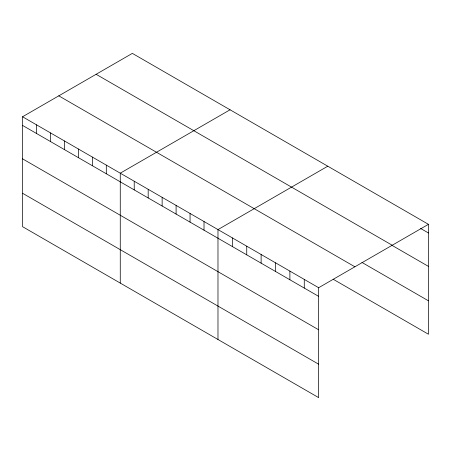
<?xml version="1.0" encoding="UTF-8"?>
<svg xmlns="http://www.w3.org/2000/svg" width="451" height="451" viewBox="0 0 451 451"><rect width="100%" height="100%" fill="white"/><g stroke="black" fill="none" stroke-linecap="round" stroke-linejoin="round"><path stroke-width="0.68" d="M22.55 116.764L318.654 287.715L318.654 397.624L22.55 226.673L22.55 116.764L132.346 53.376L428.45 224.327L428.45 334.236L333.171 279.225M230.061 109.79L120.265 173.178L120.265 283.087M327.776 166.205L217.98 229.593L217.98 339.502M318.654 287.715L428.45 224.327M420.659 228.482L428.45 232.981M96.114 74.291L392.218 245.248M391.896 245.288L428.45 266.394M361.933 262.42L428.45 300.823M58.782 95.843L354.886 266.8M22.55 125.417L318.654 296.369M22.55 158.831L318.654 329.788M22.55 193.259L318.654 364.211M304.273 279.417L304.273 288.071M289.886 271.113L289.886 279.767M275.505 262.809L275.505 271.463M261.123 254.505L261.123 263.159M246.742 246.201L246.742 254.854M232.361 237.897L232.361 246.55M204.021 221.537L204.021 230.19M190.057 213.475L190.057 222.129M176.099 205.414L176.099 214.067M162.14 197.358L162.14 206.011M148.182 189.296L148.182 197.95M134.223 181.24L134.223 189.894M106.306 165.122L106.306 173.776M92.348 157.061L92.348 165.714M78.384 148.999L78.384 157.653M64.425 140.943L64.425 149.597M50.467 132.882L50.467 141.535M36.508 124.826L36.508 133.479"/></g></svg>
